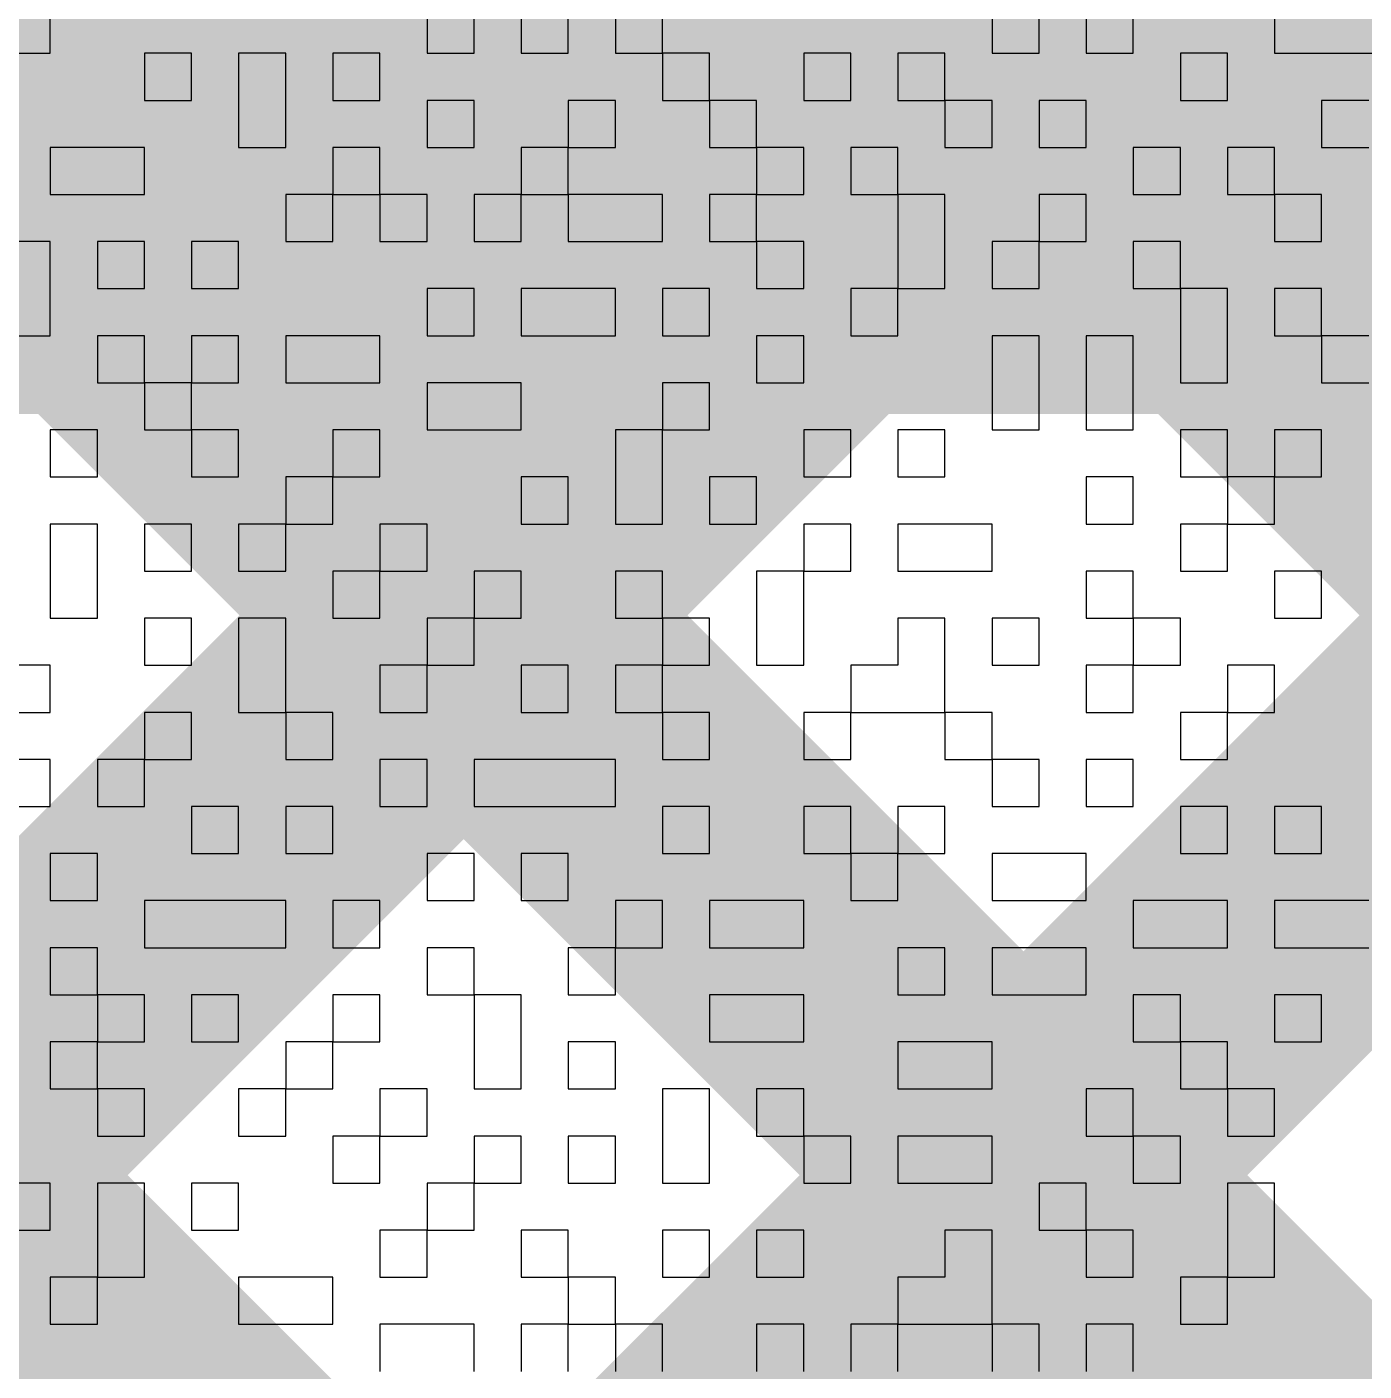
# Model space of a CAD drawing. Header units: millimetres. Extents: x 3.07 to 5.81, y 1.29 to 3.84.
# Drawn here: x 4.30232 to 4.3361, y 1.66382 to 1.69778 of the extents above; entities that cross this region are included whole.
import ezdxf

# ---------------------------------------------------------------- set-up
doc = ezdxf.new("R2010")
doc.units = ezdxf.units.MM
doc.header["$MEASUREMENT"] = 0
for name, color, linetype in [('BottomLayer', 5, 'Continuous'), ('TopLayer', 1, 'Continuous'), ('TopOverlay', 2, 'Continuous')]:
    doc.layers.add(name, color=color, linetype=linetype)

msp = doc.modelspace()

# ---------------------------------------------------------------- hatches: boundary and pattern name
at = {"layer": 'BottomLayer'}
for points in [[(4.07, 1.688), (4.449, 1.688), (4.449, 1.735), (4.07, 1.735)], [(4.040828, 1.433018), (4.035172, 1.438675), (4.330325, 1.733828), (4.335982, 1.728172)], [(4.125267, 1.489172), (4.11961, 1.494828), (4.35861, 1.733828), (4.364267, 1.728172)], [(4.159551, 1.495172), (4.153894, 1.500828), (4.386894, 1.733828), (4.392551, 1.728172)], [(4.234154, 1.728172), (4.239811, 1.733828), (4.467828, 1.505811), (4.462172, 1.500154)], [(4.262439, 1.728172), (4.268095, 1.733828), (4.467828, 1.534095), (4.462172, 1.528439)], [(4.290723, 1.728172), (4.29638, 1.733828), (4.467828, 1.56238), (4.462172, 1.556723)]]:
    msp.add_hatch(color=5, dxfattribs=at).paths.add_polyline_path(points)
at = {"layer": 'TopLayer'}
for points in [[(4.241828, 1.577449), (4.236172, 1.583106), (4.458894, 1.805828), (4.464551, 1.800172)], [(4.241828, 1.634018), (4.236172, 1.639675), (4.402325, 1.805828), (4.407982, 1.800172)], [(4.241828, 1.605733), (4.236172, 1.61139), (4.43061, 1.805828), (4.436267, 1.800172)], [(4.236172, 1.782723), (4.241828, 1.78838), (4.65438, 1.375828), (4.648723, 1.370172)], [(4.236172, 1.754439), (4.241828, 1.760095), (4.626095, 1.375828), (4.620439, 1.370172)], [(4.236172, 1.726154), (4.241828, 1.731811), (4.597811, 1.375828), (4.592154, 1.370172)]]:
    msp.add_hatch(color=1, dxfattribs=at).paths.add_polyline_path(points)

# ---------------------------------------------------------------- linework, layer by layer
at = {"layer": 'TopOverlay'}
for p, q in [((4.302914, 1.697114), (4.302914, 1.698303)), ((4.312429, 1.698303), (4.312429, 1.697114)), ((4.313618, 1.697114), (4.313618, 1.698303)), ((4.314807, 1.698303), (4.314807, 1.697114)), ((4.315996, 1.697114), (4.315996, 1.698303)), ((4.317186, 1.698303), (4.317186, 1.697114)), ((4.318375, 1.697114), (4.318375, 1.698303)), ((4.3267, 1.698303), (4.3267, 1.697114)), ((4.327889, 1.697114), (4.327889, 1.698303)), ((4.329078, 1.698303), (4.329078, 1.697114)), ((4.330267, 1.697114), (4.330267, 1.698303)), ((4.333835, 1.698303), (4.333835, 1.697114)), ((4.300536, 1.697114), (4.302914, 1.697114)), ((4.306482, 1.697114), (4.305293, 1.697114)), ((4.305293, 1.697114), (4.305293, 1.695924)), ((4.306482, 1.695924), (4.306482, 1.697114)), ((4.308861, 1.697114), (4.307671, 1.697114)), ((4.307671, 1.697114), (4.307671, 1.695924)), ((4.308861, 1.695924), (4.308861, 1.697114)), ((4.311239, 1.697114), (4.31005, 1.697114)), ((4.31005, 1.697114), (4.31005, 1.695924)), ((4.311239, 1.695924), (4.311239, 1.697114)), ((4.312429, 1.697114), (4.313618, 1.697114)), ((4.314807, 1.697114), (4.315996, 1.697114)), ((4.317186, 1.697114), (4.318375, 1.697114)), ((4.318375, 1.697114), (4.318375, 1.695924)), ((4.319564, 1.697114), (4.318375, 1.697114)), ((4.319564, 1.695924), (4.319564, 1.697114)), ((4.323132, 1.697114), (4.321943, 1.697114)), ((4.321943, 1.697114), (4.321943, 1.695924)), ((4.323132, 1.695924), (4.323132, 1.697114)), ((4.32551, 1.697114), (4.324321, 1.697114)), ((4.324321, 1.697114), (4.324321, 1.695924)), ((4.32551, 1.695924), (4.32551, 1.697114)), ((4.3267, 1.697114), (4.327889, 1.697114)), ((4.329078, 1.697114), (4.330267, 1.697114)), ((4.332646, 1.697114), (4.331457, 1.697114)), ((4.331457, 1.697114), (4.331457, 1.695924)), ((4.332646, 1.695924), (4.332646, 1.697114)), ((4.333835, 1.697114), (4.337403, 1.697114)), ((4.305293, 1.695924), (4.306482, 1.695924)), ((4.307671, 1.695924), (4.307671, 1.694735)), ((4.308861, 1.694735), (4.308861, 1.695924)), ((4.31005, 1.695924), (4.311239, 1.695924)), ((4.313618, 1.695924), (4.312429, 1.695924)), ((4.312429, 1.695924), (4.312429, 1.694735)), ((4.313618, 1.694735), (4.313618, 1.695924)), ((4.317186, 1.695924), (4.315996, 1.695924)), ((4.315996, 1.695924), (4.315996, 1.694735)), ((4.317186, 1.694735), (4.317186, 1.695924)), ((4.318375, 1.695924), (4.319564, 1.695924)), ((4.319564, 1.695924), (4.319564, 1.694735)), ((4.320753, 1.695924), (4.319564, 1.695924)), ((4.320753, 1.694735), (4.320753, 1.695924)), ((4.321943, 1.695924), (4.323132, 1.695924)), ((4.324321, 1.695924), (4.32551, 1.695924)), ((4.32551, 1.695924), (4.32551, 1.694735)), ((4.3267, 1.695924), (4.32551, 1.695924)), ((4.3267, 1.694735), (4.3267, 1.695924)), ((4.329078, 1.695924), (4.327889, 1.695924)), ((4.327889, 1.695924), (4.327889, 1.694735)), ((4.329078, 1.694735), (4.329078, 1.695924)), ((4.331457, 1.695924), (4.332646, 1.695924)), ((4.336214, 1.695924), (4.335024, 1.695924)), ((4.335024, 1.695924), (4.335024, 1.694735)), ((4.305293, 1.694735), (4.302914, 1.694735)), ((4.302914, 1.694735), (4.302914, 1.693546)), ((4.305293, 1.693546), (4.305293, 1.694735)), ((4.307671, 1.694735), (4.308861, 1.694735)), ((4.311239, 1.694735), (4.31005, 1.694735)), ((4.31005, 1.694735), (4.31005, 1.693546)), ((4.311239, 1.693546), (4.311239, 1.694735)), ((4.312429, 1.694735), (4.313618, 1.694735)), ((4.315996, 1.694735), (4.314807, 1.694735)), ((4.314807, 1.694735), (4.314807, 1.693546)), ((4.315996, 1.694735), (4.317186, 1.694735)), ((4.315996, 1.693546), (4.315996, 1.694735)), ((4.319564, 1.694735), (4.320753, 1.694735)), ((4.320753, 1.694735), (4.320753, 1.693546)), ((4.321943, 1.694735), (4.320753, 1.694735)), ((4.321943, 1.693546), (4.321943, 1.694735)), ((4.324321, 1.694735), (4.323132, 1.694735)), ((4.323132, 1.694735), (4.323132, 1.693546)), ((4.324321, 1.693546), (4.324321, 1.694735)), ((4.32551, 1.694735), (4.3267, 1.694735)), ((4.327889, 1.694735), (4.329078, 1.694735)), ((4.331457, 1.694735), (4.330267, 1.694735)), ((4.330267, 1.694735), (4.330267, 1.693546)), ((4.331457, 1.693546), (4.331457, 1.694735)), ((4.333835, 1.694735), (4.332646, 1.694735)), ((4.332646, 1.694735), (4.332646, 1.693546)), ((4.333835, 1.693546), (4.333835, 1.694735)), ((4.335024, 1.694735), (4.336214, 1.694735)), ((4.302914, 1.693546), (4.305293, 1.693546)), ((4.31005, 1.693546), (4.308861, 1.693546)), ((4.308861, 1.693546), (4.308861, 1.692357)), ((4.31005, 1.693546), (4.311239, 1.693546)), ((4.31005, 1.692357), (4.31005, 1.693546)), ((4.311239, 1.693546), (4.311239, 1.692357)), ((4.312429, 1.693546), (4.311239, 1.693546)), ((4.312429, 1.692357), (4.312429, 1.693546)), ((4.314807, 1.693546), (4.313618, 1.693546)), ((4.313618, 1.693546), (4.313618, 1.692357)), ((4.314807, 1.693546), (4.315996, 1.693546)), ((4.314807, 1.692357), (4.314807, 1.693546)), ((4.315996, 1.693546), (4.315996, 1.692357)), ((4.318375, 1.693546), (4.315996, 1.693546)), ((4.318375, 1.692357), (4.318375, 1.693546)), ((4.320753, 1.693546), (4.319564, 1.693546)), ((4.319564, 1.693546), (4.319564, 1.692357)), ((4.320753, 1.693546), (4.321943, 1.693546)), ((4.320753, 1.692357), (4.320753, 1.693546)), ((4.323132, 1.693546), (4.324321, 1.693546)), ((4.324321, 1.693546), (4.324321, 1.692357)), ((4.32551, 1.693546), (4.324321, 1.693546)), ((4.32551, 1.692357), (4.32551, 1.693546)), ((4.329078, 1.693546), (4.327889, 1.693546)), ((4.327889, 1.693546), (4.327889, 1.692357)), ((4.329078, 1.692357), (4.329078, 1.693546)), ((4.330267, 1.693546), (4.331457, 1.693546)), ((4.332646, 1.693546), (4.333835, 1.693546)), ((4.333835, 1.693546), (4.333835, 1.692357)), ((4.335024, 1.693546), (4.333835, 1.693546)), ((4.335024, 1.692357), (4.335024, 1.693546)), ((4.302914, 1.692357), (4.301725, 1.692357)), ((4.302914, 1.691167), (4.302914, 1.692357)), ((4.305293, 1.692357), (4.304104, 1.692357)), ((4.304104, 1.692357), (4.304104, 1.691167)), ((4.305293, 1.691167), (4.305293, 1.692357)), ((4.307671, 1.692357), (4.306482, 1.692357)), ((4.306482, 1.692357), (4.306482, 1.691167)), ((4.307671, 1.691167), (4.307671, 1.692357)), ((4.308861, 1.692357), (4.31005, 1.692357)), ((4.311239, 1.692357), (4.312429, 1.692357)), ((4.313618, 1.692357), (4.314807, 1.692357)), ((4.315996, 1.692357), (4.318375, 1.692357)), ((4.319564, 1.692357), (4.320753, 1.692357)), ((4.320753, 1.692357), (4.320753, 1.691167)), ((4.321943, 1.692357), (4.320753, 1.692357)), ((4.321943, 1.691167), (4.321943, 1.692357)), ((4.324321, 1.692357), (4.324321, 1.691167)), ((4.32551, 1.691167), (4.32551, 1.692357)), ((4.327889, 1.692357), (4.3267, 1.692357)), ((4.3267, 1.692357), (4.3267, 1.691167)), ((4.327889, 1.692357), (4.329078, 1.692357)), ((4.327889, 1.691167), (4.327889, 1.692357)), ((4.331457, 1.692357), (4.330267, 1.692357)), ((4.330267, 1.692357), (4.330267, 1.691167)), ((4.331457, 1.691167), (4.331457, 1.692357)), ((4.333835, 1.692357), (4.335024, 1.692357)), ((4.302914, 1.689978), (4.302914, 1.691167)), ((4.304104, 1.691167), (4.305293, 1.691167)), ((4.306482, 1.691167), (4.307671, 1.691167)), ((4.313618, 1.691167), (4.312429, 1.691167)), ((4.312429, 1.691167), (4.312429, 1.689978)), ((4.313618, 1.689978), (4.313618, 1.691167)), ((4.317186, 1.691167), (4.314807, 1.691167)), ((4.314807, 1.691167), (4.314807, 1.689978)), ((4.317186, 1.689978), (4.317186, 1.691167)), ((4.319564, 1.691167), (4.318375, 1.691167)), ((4.318375, 1.691167), (4.318375, 1.689978)), ((4.319564, 1.689978), (4.319564, 1.691167)), ((4.320753, 1.691167), (4.321943, 1.691167)), ((4.324321, 1.691167), (4.323132, 1.691167)), ((4.323132, 1.691167), (4.323132, 1.689978)), ((4.324321, 1.691167), (4.32551, 1.691167)), ((4.324321, 1.689978), (4.324321, 1.691167)), ((4.3267, 1.691167), (4.327889, 1.691167)), ((4.330267, 1.691167), (4.331457, 1.691167)), ((4.331457, 1.691167), (4.331457, 1.689978)), ((4.332646, 1.691167), (4.331457, 1.691167)), ((4.332646, 1.689978), (4.332646, 1.691167)), ((4.335024, 1.691167), (4.333835, 1.691167)), ((4.333835, 1.691167), (4.333835, 1.689978)), ((4.335024, 1.689978), (4.335024, 1.691167)), ((4.301725, 1.689978), (4.302914, 1.689978)), ((4.305293, 1.689978), (4.304104, 1.689978)), ((4.304104, 1.689978), (4.304104, 1.688789)), ((4.305293, 1.688789), (4.305293, 1.689978)), ((4.307671, 1.689978), (4.306482, 1.689978)), ((4.306482, 1.689978), (4.306482, 1.688789)), ((4.307671, 1.688789), (4.307671, 1.689978)), ((4.311239, 1.689978), (4.308861, 1.689978)), ((4.308861, 1.689978), (4.308861, 1.688789)), ((4.311239, 1.688789), (4.311239, 1.689978)), ((4.312429, 1.689978), (4.313618, 1.689978)), ((4.314807, 1.689978), (4.317186, 1.689978)), ((4.318375, 1.689978), (4.319564, 1.689978)), ((4.321943, 1.689978), (4.320753, 1.689978)), ((4.320753, 1.689978), (4.320753, 1.688789)), ((4.321943, 1.688789), (4.321943, 1.689978)), ((4.323132, 1.689978), (4.324321, 1.689978)), ((4.327889, 1.689978), (4.3267, 1.689978)), ((4.3267, 1.689978), (4.3267, 1.688789)), ((4.327889, 1.688789), (4.327889, 1.689978)), ((4.330267, 1.689978), (4.329078, 1.689978)), ((4.329078, 1.689978), (4.329078, 1.688789)), ((4.330267, 1.688789), (4.330267, 1.689978)), ((4.331457, 1.689978), (4.331457, 1.688789)), ((4.332646, 1.688789), (4.332646, 1.689978)), ((4.333835, 1.689978), (4.335024, 1.689978)), ((4.335024, 1.689978), (4.335024, 1.688789)), ((4.336214, 1.689978), (4.335024, 1.689978)), ((4.304104, 1.688789), (4.305293, 1.688789)), ((4.305293, 1.688789), (4.305293, 1.687599)), ((4.306482, 1.688789), (4.305293, 1.688789)), ((4.306482, 1.688789), (4.307671, 1.688789)), ((4.306482, 1.687599), (4.306482, 1.688789)), ((4.308861, 1.688789), (4.311239, 1.688789)), ((4.314807, 1.688789), (4.312429, 1.688789)), ((4.312429, 1.688789), (4.312429, 1.687599)), ((4.314807, 1.687599), (4.314807, 1.688789)), ((4.319564, 1.688789), (4.318375, 1.688789)), ((4.318375, 1.688789), (4.318375, 1.687599)), ((4.319564, 1.687599), (4.319564, 1.688789)), ((4.320753, 1.688789), (4.321943, 1.688789)), ((4.3267, 1.688789), (4.3267, 1.687599)), ((4.327889, 1.687599), (4.327889, 1.688789)), ((4.329078, 1.688789), (4.329078, 1.687599)), ((4.330267, 1.687599), (4.330267, 1.688789)), ((4.331457, 1.688789), (4.332646, 1.688789)), ((4.335024, 1.688789), (4.336214, 1.688789)), ((4.304104, 1.687599), (4.302914, 1.687599)), ((4.302914, 1.687599), (4.302914, 1.68641)), ((4.304104, 1.68641), (4.304104, 1.687599)), ((4.305293, 1.687599), (4.306482, 1.687599)), ((4.306482, 1.687599), (4.306482, 1.68641)), ((4.307671, 1.687599), (4.306482, 1.687599)), ((4.307671, 1.68641), (4.307671, 1.687599)), ((4.311239, 1.687599), (4.31005, 1.687599)), ((4.31005, 1.687599), (4.31005, 1.68641)), ((4.311239, 1.68641), (4.311239, 1.687599)), ((4.312429, 1.687599), (4.314807, 1.687599)), ((4.318375, 1.687599), (4.317186, 1.687599)), ((4.317186, 1.687599), (4.317186, 1.68641)), ((4.318375, 1.687599), (4.319564, 1.687599)), ((4.318375, 1.68641), (4.318375, 1.687599)), ((4.323132, 1.687599), (4.321943, 1.687599)), ((4.321943, 1.687599), (4.321943, 1.68641)), ((4.323132, 1.68641), (4.323132, 1.687599)), ((4.32551, 1.687599), (4.324321, 1.687599)), ((4.324321, 1.687599), (4.324321, 1.68641)), ((4.32551, 1.68641), (4.32551, 1.687599)), ((4.3267, 1.687599), (4.327889, 1.687599)), ((4.329078, 1.687599), (4.330267, 1.687599)), ((4.332646, 1.687599), (4.331457, 1.687599)), ((4.331457, 1.687599), (4.331457, 1.68641)), ((4.332646, 1.68641), (4.332646, 1.687599)), ((4.335024, 1.687599), (4.333835, 1.687599)), ((4.333835, 1.687599), (4.333835, 1.68641)), ((4.335024, 1.68641), (4.335024, 1.687599)), ((4.302914, 1.68641), (4.304104, 1.68641)), ((4.306482, 1.68641), (4.307671, 1.68641)), ((4.31005, 1.68641), (4.308861, 1.68641)), ((4.308861, 1.68641), (4.308861, 1.685221)), ((4.31005, 1.68641), (4.311239, 1.68641)), ((4.31005, 1.685221), (4.31005, 1.68641)), ((4.315996, 1.68641), (4.314807, 1.68641)), ((4.314807, 1.68641), (4.314807, 1.685221)), ((4.315996, 1.685221), (4.315996, 1.68641)), ((4.317186, 1.68641), (4.317186, 1.685221)), ((4.318375, 1.685221), (4.318375, 1.68641)), ((4.320753, 1.68641), (4.319564, 1.68641)), ((4.319564, 1.68641), (4.319564, 1.685221)), ((4.320753, 1.685221), (4.320753, 1.68641)), ((4.321943, 1.68641), (4.323132, 1.68641)), ((4.324321, 1.68641), (4.32551, 1.68641)), ((4.330267, 1.68641), (4.329078, 1.68641)), ((4.329078, 1.68641), (4.329078, 1.685221)), ((4.330267, 1.685221), (4.330267, 1.68641)), ((4.331457, 1.68641), (4.332646, 1.68641)), ((4.332646, 1.68641), (4.332646, 1.685221)), ((4.333835, 1.68641), (4.332646, 1.68641)), ((4.333835, 1.68641), (4.335024, 1.68641)), ((4.333835, 1.685221), (4.333835, 1.68641)), ((4.304104, 1.685221), (4.302914, 1.685221)), ((4.302914, 1.685221), (4.302914, 1.684032)), ((4.304104, 1.684032), (4.304104, 1.685221)), ((4.306482, 1.685221), (4.305293, 1.685221)), ((4.305293, 1.685221), (4.305293, 1.684032)), ((4.306482, 1.684032), (4.306482, 1.685221)), ((4.308861, 1.685221), (4.307671, 1.685221)), ((4.307671, 1.685221), (4.307671, 1.684032)), ((4.308861, 1.685221), (4.31005, 1.685221)), ((4.308861, 1.684032), (4.308861, 1.685221)), ((4.312429, 1.685221), (4.311239, 1.685221)), ((4.311239, 1.685221), (4.311239, 1.684032)), ((4.312429, 1.684032), (4.312429, 1.685221)), ((4.314807, 1.685221), (4.315996, 1.685221)), ((4.317186, 1.685221), (4.318375, 1.685221)), ((4.319564, 1.685221), (4.320753, 1.685221)), ((4.323132, 1.685221), (4.321943, 1.685221)), ((4.321943, 1.685221), (4.321943, 1.684032)), ((4.323132, 1.684032), (4.323132, 1.685221)), ((4.3267, 1.685221), (4.324321, 1.685221)), ((4.324321, 1.685221), (4.324321, 1.684032)), ((4.3267, 1.684032), (4.3267, 1.685221)), ((4.329078, 1.685221), (4.330267, 1.685221)), ((4.332646, 1.685221), (4.331457, 1.685221)), ((4.331457, 1.685221), (4.331457, 1.684032)), ((4.332646, 1.685221), (4.333835, 1.685221)), ((4.332646, 1.684032), (4.332646, 1.685221)), ((4.302914, 1.684032), (4.302914, 1.682843)), ((4.304104, 1.682843), (4.304104, 1.684032)), ((4.305293, 1.684032), (4.306482, 1.684032)), ((4.307671, 1.684032), (4.308861, 1.684032)), ((4.311239, 1.684032), (4.31005, 1.684032)), ((4.31005, 1.684032), (4.31005, 1.682843)), ((4.311239, 1.684032), (4.312429, 1.684032)), ((4.311239, 1.682843), (4.311239, 1.684032)), ((4.314807, 1.684032), (4.313618, 1.684032)), ((4.313618, 1.684032), (4.313618, 1.682843)), ((4.314807, 1.682843), (4.314807, 1.684032)), ((4.318375, 1.684032), (4.317186, 1.684032)), ((4.317186, 1.684032), (4.317186, 1.682843)), ((4.318375, 1.682843), (4.318375, 1.684032)), ((4.321943, 1.684032), (4.320753, 1.684032)), ((4.320753, 1.684032), (4.320753, 1.682843)), ((4.321943, 1.684032), (4.323132, 1.684032)), ((4.321943, 1.682843), (4.321943, 1.684032)), ((4.324321, 1.684032), (4.3267, 1.684032)), ((4.330267, 1.684032), (4.329078, 1.684032)), ((4.329078, 1.684032), (4.329078, 1.682843)), ((4.330267, 1.682843), (4.330267, 1.684032)), ((4.331457, 1.684032), (4.332646, 1.684032)), ((4.335024, 1.684032), (4.333835, 1.684032)), ((4.333835, 1.684032), (4.333835, 1.682843)), ((4.335024, 1.682843), (4.335024, 1.684032)), ((4.302914, 1.682843), (4.304104, 1.682843)), ((4.306482, 1.682843), (4.305293, 1.682843)), ((4.305293, 1.682843), (4.305293, 1.681653)), ((4.306482, 1.681653), (4.306482, 1.682843)), ((4.308861, 1.682843), (4.307671, 1.682843)), ((4.307671, 1.682843), (4.307671, 1.681653)), ((4.308861, 1.681653), (4.308861, 1.682843)), ((4.31005, 1.682843), (4.311239, 1.682843)), ((4.313618, 1.682843), (4.312429, 1.682843)), ((4.312429, 1.682843), (4.312429, 1.681653)), ((4.313618, 1.682843), (4.314807, 1.682843)), ((4.313618, 1.681653), (4.313618, 1.682843)), ((4.317186, 1.682843), (4.318375, 1.682843)), ((4.318375, 1.682843), (4.318375, 1.681653)), ((4.319564, 1.682843), (4.318375, 1.682843)), ((4.319564, 1.681653), (4.319564, 1.682843)), ((4.320753, 1.682843), (4.320753, 1.681653)), ((4.321943, 1.681653), (4.321943, 1.682843)), ((4.32551, 1.682843), (4.324321, 1.682843)), ((4.324321, 1.682843), (4.324321, 1.681653)), ((4.32551, 1.681653), (4.32551, 1.682843)), ((4.327889, 1.682843), (4.3267, 1.682843)), ((4.3267, 1.682843), (4.3267, 1.681653)), ((4.327889, 1.681653), (4.327889, 1.682843)), ((4.329078, 1.682843), (4.330267, 1.682843)), ((4.330267, 1.682843), (4.330267, 1.681653)), ((4.331457, 1.682843), (4.330267, 1.682843)), ((4.331457, 1.681653), (4.331457, 1.682843)), ((4.333835, 1.682843), (4.335024, 1.682843)), ((4.302914, 1.681653), (4.300536, 1.681653)), ((4.302914, 1.680464), (4.302914, 1.681653)), ((4.305293, 1.681653), (4.306482, 1.681653)), ((4.307671, 1.681653), (4.307671, 1.680464)), ((4.308861, 1.680464), (4.308861, 1.681653)), ((4.312429, 1.681653), (4.311239, 1.681653)), ((4.311239, 1.681653), (4.311239, 1.680464)), ((4.312429, 1.681653), (4.313618, 1.681653)), ((4.312429, 1.680464), (4.312429, 1.681653)), ((4.315996, 1.681653), (4.314807, 1.681653)), ((4.314807, 1.681653), (4.314807, 1.680464)), ((4.315996, 1.680464), (4.315996, 1.681653)), ((4.318375, 1.681653), (4.317186, 1.681653)), ((4.317186, 1.681653), (4.317186, 1.680464)), ((4.318375, 1.681653), (4.319564, 1.681653)), ((4.318375, 1.680464), (4.318375, 1.681653)), ((4.320753, 1.681653), (4.321943, 1.681653)), ((4.324321, 1.681653), (4.323132, 1.681653)), ((4.323132, 1.681653), (4.323132, 1.680464)), ((4.32551, 1.680464), (4.32551, 1.681653)), ((4.3267, 1.681653), (4.327889, 1.681653)), ((4.330267, 1.681653), (4.329078, 1.681653)), ((4.329078, 1.681653), (4.329078, 1.680464)), ((4.330267, 1.681653), (4.331457, 1.681653)), ((4.330267, 1.680464), (4.330267, 1.681653)), ((4.333835, 1.681653), (4.332646, 1.681653)), ((4.332646, 1.681653), (4.332646, 1.680464)), ((4.333835, 1.680464), (4.333835, 1.681653)), ((4.300536, 1.680464), (4.302914, 1.680464)), ((4.306482, 1.680464), (4.305293, 1.680464)), ((4.305293, 1.680464), (4.305293, 1.679275)), ((4.306482, 1.679275), (4.306482, 1.680464)), ((4.307671, 1.680464), (4.308861, 1.680464)), ((4.308861, 1.680464), (4.308861, 1.679275)), ((4.31005, 1.680464), (4.308861, 1.680464)), ((4.31005, 1.679275), (4.31005, 1.680464)), ((4.311239, 1.680464), (4.312429, 1.680464)), ((4.314807, 1.680464), (4.315996, 1.680464)), ((4.317186, 1.680464), (4.318375, 1.680464)), ((4.318375, 1.680464), (4.318375, 1.679275)), ((4.319564, 1.680464), (4.318375, 1.680464)), ((4.319564, 1.679275), (4.319564, 1.680464)), ((4.323132, 1.680464), (4.321943, 1.680464)), ((4.321943, 1.680464), (4.321943, 1.679275)), ((4.323132, 1.679275), (4.323132, 1.680464)), ((4.323132, 1.680464), (4.32551, 1.680464)), ((4.32551, 1.680464), (4.32551, 1.679275)), ((4.3267, 1.680464), (4.32551, 1.680464)), ((4.3267, 1.679275), (4.3267, 1.680464)), ((4.329078, 1.680464), (4.330267, 1.680464)), ((4.332646, 1.680464), (4.331457, 1.680464)), ((4.331457, 1.680464), (4.331457, 1.679275)), ((4.332646, 1.680464), (4.333835, 1.680464)), ((4.332646, 1.679275), (4.332646, 1.680464)), ((4.302914, 1.679275), (4.300536, 1.679275)), ((4.302914, 1.678085), (4.302914, 1.679275)), ((4.305293, 1.679275), (4.304104, 1.679275)), ((4.304104, 1.679275), (4.304104, 1.678085)), ((4.305293, 1.679275), (4.306482, 1.679275)), ((4.305293, 1.678085), (4.305293, 1.679275)), ((4.308861, 1.679275), (4.31005, 1.679275)), ((4.312429, 1.679275), (4.311239, 1.679275)), ((4.311239, 1.679275), (4.311239, 1.678085)), ((4.312429, 1.678085), (4.312429, 1.679275)), ((4.317186, 1.679275), (4.313618, 1.679275)), ((4.313618, 1.679275), (4.313618, 1.678085)), ((4.317186, 1.678085), (4.317186, 1.679275)), ((4.318375, 1.679275), (4.319564, 1.679275)), ((4.321943, 1.679275), (4.323132, 1.679275)), ((4.32551, 1.679275), (4.3267, 1.679275)), ((4.3267, 1.679275), (4.3267, 1.678085)), ((4.327889, 1.679275), (4.3267, 1.679275)), ((4.327889, 1.678085), (4.327889, 1.679275)), ((4.330267, 1.679275), (4.329078, 1.679275)), ((4.329078, 1.679275), (4.329078, 1.678085)), ((4.330267, 1.678085), (4.330267, 1.679275)), ((4.331457, 1.679275), (4.332646, 1.679275)), ((4.300536, 1.678085), (4.302914, 1.678085)), ((4.304104, 1.678085), (4.305293, 1.678085)), ((4.307671, 1.678085), (4.306482, 1.678085)), ((4.306482, 1.678085), (4.306482, 1.676896)), ((4.307671, 1.676896), (4.307671, 1.678085)), ((4.31005, 1.678085), (4.308861, 1.678085)), ((4.308861, 1.678085), (4.308861, 1.676896)), ((4.31005, 1.676896), (4.31005, 1.678085)), ((4.311239, 1.678085), (4.312429, 1.678085)), ((4.313618, 1.678085), (4.317186, 1.678085)), ((4.319564, 1.678085), (4.318375, 1.678085)), ((4.318375, 1.678085), (4.318375, 1.676896)), ((4.319564, 1.676896), (4.319564, 1.678085)), ((4.323132, 1.678085), (4.321943, 1.678085)), ((4.321943, 1.678085), (4.321943, 1.676896)), ((4.323132, 1.676896), (4.323132, 1.678085)), ((4.32551, 1.678085), (4.324321, 1.678085)), ((4.324321, 1.678085), (4.324321, 1.676896)), ((4.32551, 1.676896), (4.32551, 1.678085)), ((4.3267, 1.678085), (4.327889, 1.678085)), ((4.329078, 1.678085), (4.330267, 1.678085)), ((4.332646, 1.678085), (4.331457, 1.678085)), ((4.331457, 1.678085), (4.331457, 1.676896)), ((4.332646, 1.676896), (4.332646, 1.678085)), ((4.335024, 1.678085), (4.333835, 1.678085)), ((4.333835, 1.678085), (4.333835, 1.676896)), ((4.335024, 1.676896), (4.335024, 1.678085)), ((4.304104, 1.676896), (4.302914, 1.676896)), ((4.302914, 1.676896), (4.302914, 1.675707)), ((4.304104, 1.675707), (4.304104, 1.676896)), ((4.306482, 1.676896), (4.307671, 1.676896)), ((4.308861, 1.676896), (4.31005, 1.676896)), ((4.313618, 1.676896), (4.312429, 1.676896)), ((4.312429, 1.676896), (4.312429, 1.675707)), ((4.313618, 1.675707), (4.313618, 1.676896)), ((4.315996, 1.676896), (4.314807, 1.676896)), ((4.314807, 1.676896), (4.314807, 1.675707)), ((4.315996, 1.675707), (4.315996, 1.676896)), ((4.318375, 1.676896), (4.319564, 1.676896)), ((4.321943, 1.676896), (4.323132, 1.676896)), ((4.323132, 1.676896), (4.323132, 1.675707)), ((4.324321, 1.676896), (4.323132, 1.676896)), ((4.324321, 1.676896), (4.32551, 1.676896)), ((4.324321, 1.675707), (4.324321, 1.676896)), ((4.329078, 1.676896), (4.3267, 1.676896)), ((4.3267, 1.676896), (4.3267, 1.675707)), ((4.329078, 1.675707), (4.329078, 1.676896)), ((4.331457, 1.676896), (4.332646, 1.676896)), ((4.333835, 1.676896), (4.335024, 1.676896)), ((4.302914, 1.675707), (4.304104, 1.675707)), ((4.308861, 1.675707), (4.305293, 1.675707)), ((4.305293, 1.675707), (4.305293, 1.674518)), ((4.308861, 1.674518), (4.308861, 1.675707)), ((4.311239, 1.675707), (4.31005, 1.675707)), ((4.31005, 1.675707), (4.31005, 1.674518)), ((4.311239, 1.674518), (4.311239, 1.675707)), ((4.312429, 1.675707), (4.313618, 1.675707)), ((4.314807, 1.675707), (4.315996, 1.675707)), ((4.318375, 1.675707), (4.317186, 1.675707)), ((4.317186, 1.675707), (4.317186, 1.674518)), ((4.318375, 1.674518), (4.318375, 1.675707)), ((4.321943, 1.675707), (4.319564, 1.675707)), ((4.319564, 1.675707), (4.319564, 1.674518)), ((4.321943, 1.674518), (4.321943, 1.675707)), ((4.323132, 1.675707), (4.324321, 1.675707)), ((4.3267, 1.675707), (4.329078, 1.675707)), ((4.332646, 1.675707), (4.330267, 1.675707)), ((4.330267, 1.675707), (4.330267, 1.674518)), ((4.332646, 1.674518), (4.332646, 1.675707)), ((4.336214, 1.675707), (4.333835, 1.675707)), ((4.333835, 1.675707), (4.333835, 1.674518)), ((4.304104, 1.674518), (4.302914, 1.674518)), ((4.302914, 1.674518), (4.302914, 1.673328)), ((4.304104, 1.673328), (4.304104, 1.674518)), ((4.305293, 1.674518), (4.308861, 1.674518)), ((4.31005, 1.674518), (4.311239, 1.674518)), ((4.313618, 1.674518), (4.312429, 1.674518)), ((4.312429, 1.674518), (4.312429, 1.673328)), ((4.313618, 1.673328), (4.313618, 1.674518)), ((4.317186, 1.674518), (4.315996, 1.674518)), ((4.315996, 1.674518), (4.315996, 1.673328)), ((4.317186, 1.674518), (4.318375, 1.674518)), ((4.317186, 1.673328), (4.317186, 1.674518)), ((4.319564, 1.674518), (4.321943, 1.674518)), ((4.32551, 1.674518), (4.324321, 1.674518)), ((4.324321, 1.674518), (4.324321, 1.673328)), ((4.32551, 1.673328), (4.32551, 1.674518)), ((4.329078, 1.674518), (4.3267, 1.674518)), ((4.3267, 1.674518), (4.3267, 1.673328)), ((4.329078, 1.673328), (4.329078, 1.674518)), ((4.330267, 1.674518), (4.332646, 1.674518)), ((4.333835, 1.674518), (4.336214, 1.674518)), ((4.302914, 1.673328), (4.304104, 1.673328)), ((4.304104, 1.673328), (4.304104, 1.672139)), ((4.305293, 1.673328), (4.304104, 1.673328)), ((4.305293, 1.672139), (4.305293, 1.673328)), ((4.307671, 1.673328), (4.306482, 1.673328)), ((4.306482, 1.673328), (4.306482, 1.672139)), ((4.307671, 1.672139), (4.307671, 1.673328)), ((4.311239, 1.673328), (4.31005, 1.673328)), ((4.31005, 1.673328), (4.31005, 1.672139)), ((4.311239, 1.672139), (4.311239, 1.673328)), ((4.312429, 1.673328), (4.313618, 1.673328)), ((4.313618, 1.673328), (4.313618, 1.672139)), ((4.314807, 1.673328), (4.313618, 1.673328)), ((4.314807, 1.672139), (4.314807, 1.673328)), ((4.315996, 1.673328), (4.317186, 1.673328)), ((4.321943, 1.673328), (4.319564, 1.673328)), ((4.319564, 1.673328), (4.319564, 1.672139)), ((4.321943, 1.672139), (4.321943, 1.673328)), ((4.324321, 1.673328), (4.32551, 1.673328)), ((4.3267, 1.673328), (4.329078, 1.673328)), ((4.331457, 1.673328), (4.330267, 1.673328)), ((4.330267, 1.673328), (4.330267, 1.672139)), ((4.331457, 1.672139), (4.331457, 1.673328)), ((4.335024, 1.673328), (4.333835, 1.673328)), ((4.333835, 1.673328), (4.333835, 1.672139)), ((4.335024, 1.672139), (4.335024, 1.673328)), ((4.304104, 1.672139), (4.302914, 1.672139)), ((4.302914, 1.672139), (4.302914, 1.67095)), ((4.304104, 1.672139), (4.305293, 1.672139)), ((4.304104, 1.67095), (4.304104, 1.672139)), ((4.306482, 1.672139), (4.307671, 1.672139)), ((4.31005, 1.672139), (4.308861, 1.672139)), ((4.308861, 1.672139), (4.308861, 1.67095)), ((4.31005, 1.672139), (4.311239, 1.672139)), ((4.31005, 1.67095), (4.31005, 1.672139)), ((4.313618, 1.672139), (4.313618, 1.67095)), ((4.314807, 1.67095), (4.314807, 1.672139)), ((4.317186, 1.672139), (4.315996, 1.672139)), ((4.315996, 1.672139), (4.315996, 1.67095)), ((4.317186, 1.67095), (4.317186, 1.672139)), ((4.319564, 1.672139), (4.321943, 1.672139)), ((4.3267, 1.672139), (4.324321, 1.672139)), ((4.324321, 1.672139), (4.324321, 1.67095)), ((4.3267, 1.67095), (4.3267, 1.672139)), ((4.330267, 1.672139), (4.331457, 1.672139)), ((4.331457, 1.672139), (4.331457, 1.67095)), ((4.332646, 1.672139), (4.331457, 1.672139)), ((4.332646, 1.67095), (4.332646, 1.672139)), ((4.333835, 1.672139), (4.335024, 1.672139)), ((4.302914, 1.67095), (4.304104, 1.67095)), ((4.304104, 1.67095), (4.304104, 1.669761)), ((4.305293, 1.67095), (4.304104, 1.67095)), ((4.305293, 1.669761), (4.305293, 1.67095)), ((4.308861, 1.67095), (4.307671, 1.67095)), ((4.307671, 1.67095), (4.307671, 1.669761)), ((4.308861, 1.67095), (4.31005, 1.67095)), ((4.308861, 1.669761), (4.308861, 1.67095)), ((4.312429, 1.67095), (4.311239, 1.67095)), ((4.311239, 1.67095), (4.311239, 1.669761)), ((4.312429, 1.669761), (4.312429, 1.67095)), ((4.313618, 1.67095), (4.314807, 1.67095)), ((4.315996, 1.67095), (4.317186, 1.67095)), ((4.319564, 1.67095), (4.318375, 1.67095)), ((4.318375, 1.67095), (4.318375, 1.669761)), ((4.319564, 1.669761), (4.319564, 1.67095)), ((4.321943, 1.67095), (4.320753, 1.67095)), ((4.320753, 1.67095), (4.320753, 1.669761)), ((4.321943, 1.669761), (4.321943, 1.67095)), ((4.324321, 1.67095), (4.3267, 1.67095)), ((4.330267, 1.67095), (4.329078, 1.67095)), ((4.329078, 1.67095), (4.329078, 1.669761)), ((4.330267, 1.669761), (4.330267, 1.67095)), ((4.331457, 1.67095), (4.332646, 1.67095)), ((4.332646, 1.67095), (4.332646, 1.669761)), ((4.333835, 1.67095), (4.332646, 1.67095)), ((4.333835, 1.669761), (4.333835, 1.67095)), ((4.304104, 1.669761), (4.305293, 1.669761)), ((4.307671, 1.669761), (4.308861, 1.669761)), ((4.311239, 1.669761), (4.31005, 1.669761)), ((4.31005, 1.669761), (4.31005, 1.668571)), ((4.311239, 1.669761), (4.312429, 1.669761)), ((4.311239, 1.668571), (4.311239, 1.669761)), ((4.314807, 1.669761), (4.313618, 1.669761)), ((4.313618, 1.669761), (4.313618, 1.668571)), ((4.314807, 1.668571), (4.314807, 1.669761)), ((4.317186, 1.669761), (4.315996, 1.669761)), ((4.315996, 1.669761), (4.315996, 1.668571)), ((4.317186, 1.668571), (4.317186, 1.669761)), ((4.318375, 1.669761), (4.318375, 1.668571)), ((4.319564, 1.668571), (4.319564, 1.669761)), ((4.320753, 1.669761), (4.321943, 1.669761)), ((4.321943, 1.669761), (4.321943, 1.668571)), ((4.323132, 1.669761), (4.321943, 1.669761)), ((4.323132, 1.668571), (4.323132, 1.669761)), ((4.3267, 1.669761), (4.324321, 1.669761)), ((4.324321, 1.669761), (4.324321, 1.668571)), ((4.3267, 1.668571), (4.3267, 1.669761)), ((4.329078, 1.669761), (4.330267, 1.669761)), ((4.330267, 1.669761), (4.330267, 1.668571)), ((4.331457, 1.669761), (4.330267, 1.669761)), ((4.331457, 1.668571), (4.331457, 1.669761)), ((4.332646, 1.669761), (4.333835, 1.669761)), ((4.302914, 1.668571), (4.300536, 1.668571)), ((4.302914, 1.667382), (4.302914, 1.668571)), ((4.305293, 1.668571), (4.304104, 1.668571)), ((4.304104, 1.668571), (4.304104, 1.667382)), ((4.305293, 1.667382), (4.305293, 1.668571)), ((4.307671, 1.668571), (4.306482, 1.668571)), ((4.306482, 1.668571), (4.306482, 1.667382)), ((4.307671, 1.667382), (4.307671, 1.668571)), ((4.31005, 1.668571), (4.311239, 1.668571)), ((4.313618, 1.668571), (4.312429, 1.668571)), ((4.312429, 1.668571), (4.312429, 1.667382)), ((4.313618, 1.668571), (4.314807, 1.668571)), ((4.313618, 1.667382), (4.313618, 1.668571)), ((4.315996, 1.668571), (4.317186, 1.668571)), ((4.318375, 1.668571), (4.319564, 1.668571)), ((4.321943, 1.668571), (4.323132, 1.668571)), ((4.324321, 1.668571), (4.3267, 1.668571)), ((4.329078, 1.668571), (4.327889, 1.668571)), ((4.327889, 1.668571), (4.327889, 1.667382)), ((4.329078, 1.667382), (4.329078, 1.668571)), ((4.330267, 1.668571), (4.331457, 1.668571)), ((4.333835, 1.668571), (4.332646, 1.668571)), ((4.332646, 1.668571), (4.332646, 1.667382)), ((4.333835, 1.667382), (4.333835, 1.668571)), ((4.300536, 1.667382), (4.302914, 1.667382)), ((4.304104, 1.667382), (4.304104, 1.666193)), ((4.305293, 1.666193), (4.305293, 1.667382)), ((4.306482, 1.667382), (4.307671, 1.667382)), ((4.312429, 1.667382), (4.311239, 1.667382)), ((4.311239, 1.667382), (4.311239, 1.666193)), ((4.312429, 1.667382), (4.313618, 1.667382)), ((4.312429, 1.666193), (4.312429, 1.667382)), ((4.315996, 1.667382), (4.314807, 1.667382)), ((4.314807, 1.667382), (4.314807, 1.666193)), ((4.315996, 1.666193), (4.315996, 1.667382)), ((4.319564, 1.667382), (4.318375, 1.667382)), ((4.318375, 1.667382), (4.318375, 1.666193)), ((4.319564, 1.666193), (4.319564, 1.667382)), ((4.321943, 1.667382), (4.320753, 1.667382)), ((4.320753, 1.667382), (4.320753, 1.666193)), ((4.321943, 1.666193), (4.321943, 1.667382)), ((4.3267, 1.667382), (4.32551, 1.667382)), ((4.32551, 1.667382), (4.32551, 1.666193)), ((4.3267, 1.666193), (4.3267, 1.667382)), ((4.327889, 1.667382), (4.329078, 1.667382)), ((4.329078, 1.667382), (4.329078, 1.666193)), ((4.330267, 1.667382), (4.329078, 1.667382)), ((4.330267, 1.666193), (4.330267, 1.667382)), ((4.332646, 1.667382), (4.332646, 1.666193)), ((4.333835, 1.666193), (4.333835, 1.667382)), ((4.304104, 1.666193), (4.302914, 1.666193)), ((4.302914, 1.666193), (4.302914, 1.665004)), ((4.304104, 1.666193), (4.305293, 1.666193)), ((4.304104, 1.665004), (4.304104, 1.666193)), ((4.31005, 1.666193), (4.307671, 1.666193)), ((4.307671, 1.666193), (4.307671, 1.665004)), ((4.31005, 1.665004), (4.31005, 1.666193)), ((4.311239, 1.666193), (4.312429, 1.666193)), ((4.314807, 1.666193), (4.315996, 1.666193)), ((4.315996, 1.666193), (4.315996, 1.665004)), ((4.317186, 1.666193), (4.315996, 1.666193)), ((4.317186, 1.665004), (4.317186, 1.666193)), ((4.318375, 1.666193), (4.319564, 1.666193)), ((4.320753, 1.666193), (4.321943, 1.666193)), ((4.32551, 1.666193), (4.324321, 1.666193)), ((4.324321, 1.666193), (4.324321, 1.665004)), ((4.3267, 1.665004), (4.3267, 1.666193)), ((4.329078, 1.666193), (4.330267, 1.666193)), ((4.332646, 1.666193), (4.331457, 1.666193)), ((4.331457, 1.666193), (4.331457, 1.665004)), ((4.332646, 1.666193), (4.333835, 1.666193)), ((4.332646, 1.665004), (4.332646, 1.666193)), ((4.302914, 1.665004), (4.304104, 1.665004)), ((4.307671, 1.665004), (4.31005, 1.665004)), ((4.313618, 1.665004), (4.311239, 1.665004)), ((4.311239, 1.665004), (4.311239, 1.663814)), ((4.313618, 1.663814), (4.313618, 1.665004)), ((4.315996, 1.665004), (4.314807, 1.665004)), ((4.314807, 1.665004), (4.314807, 1.663814)), ((4.315996, 1.665004), (4.317186, 1.665004)), ((4.315996, 1.663814), (4.315996, 1.665004)), ((4.317186, 1.665004), (4.317186, 1.663814)), ((4.318375, 1.665004), (4.317186, 1.665004)), ((4.318375, 1.663814), (4.318375, 1.665004)), ((4.321943, 1.665004), (4.320753, 1.665004)), ((4.320753, 1.665004), (4.320753, 1.663814)), ((4.321943, 1.663814), (4.321943, 1.665004)), ((4.324321, 1.665004), (4.323132, 1.665004)), ((4.323132, 1.665004), (4.323132, 1.663814)), ((4.324321, 1.665004), (4.3267, 1.665004)), ((4.324321, 1.663814), (4.324321, 1.665004)), ((4.3267, 1.665004), (4.3267, 1.663814)), ((4.327889, 1.665004), (4.3267, 1.665004)), ((4.327889, 1.663814), (4.327889, 1.665004)), ((4.330267, 1.665004), (4.329078, 1.665004)), ((4.329078, 1.665004), (4.329078, 1.663814)), ((4.330267, 1.663814), (4.330267, 1.665004)), ((4.331457, 1.665004), (4.332646, 1.665004))]:
    msp.add_line(p, q, dxfattribs=at)

doc.saveas('drawing.dxf')
